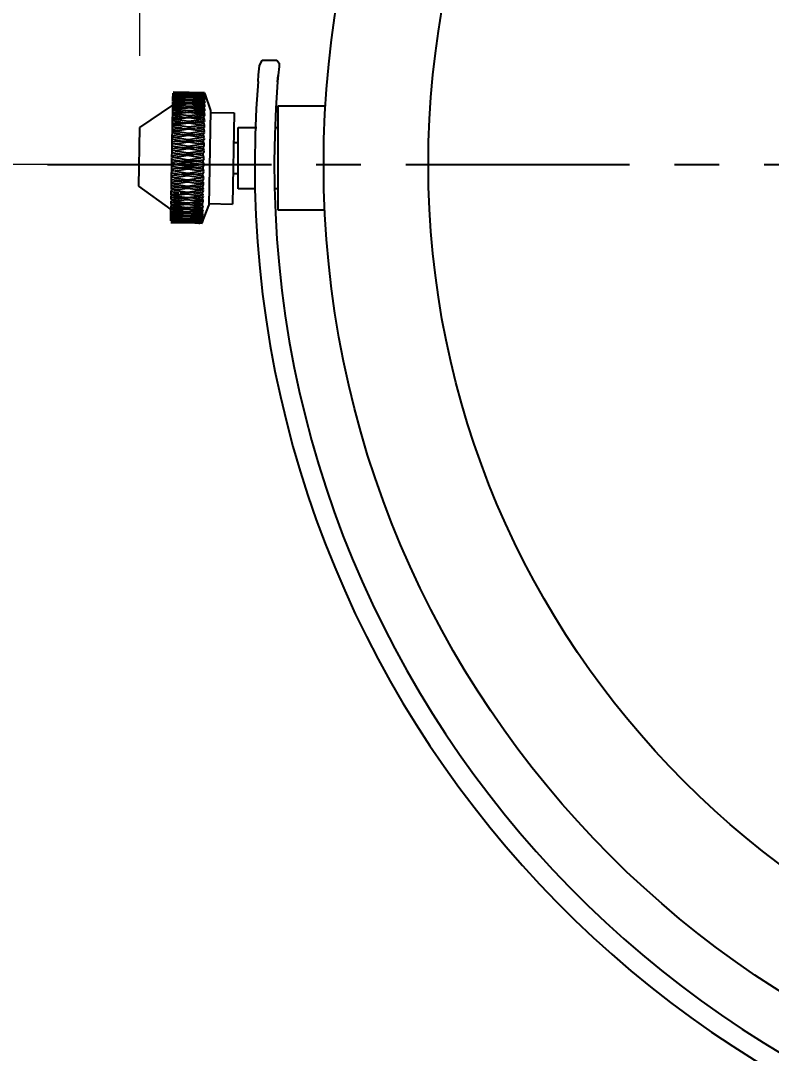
# Model space of a CAD drawing. Extents: x 16296660632 to 16296676936, y -37409619871 to -37409617270.
# Drawn here: x 16296676439.2 to 16296676481.1, y -37409617616.7 to -37409617559 of the extents above; entities that cross this region are included whole.
import ezdxf

# ---------------------------------------------------------------- set-up
doc = ezdxf.new("R2010")
doc.units = 0
doc.header["$LTSCALE"] = 10
doc.header["$MEASUREMENT"] = 0
doc.header["$PDMODE"] = 3
doc.header["$PDSIZE"] = -10
doc.linetypes.add('CENTER', pattern=[2, 1.25, -0.25, 0.25, -0.25])
doc.layers.get('0').update_dxf_attribs({"linetype": 'CONTINUOUS'})
doc.layers.get('DEFPOINTS').update_dxf_attribs({"linetype": 'CONTINUOUS'})
doc.layers.add('MAKE2D_VISIBLE_LINES', color=7, linetype='CONTINUOUS')
doc.styles.add('Daelim Dimension', font='NanumGothic.ttf')
doc.dimstyles.new('DEFAULT', dxfattribs={"dimscale": 2, "dimtxt": 2, "dimasz": 2, "dimexe": 0, "dimexo": 2, "dimgap": 1, "dimtad": 1, "dimdec": 1, "dimzin": 9, "dimdsep": 46, "dimtxsty": 'Daelim Dimension', "dimcen": 0.5, "dimclrd": 252, "dimclre": 252, "dimclrt": 3, "dimadec": 1, "dimazin": 0, "dimtfac": 1, "dimtdec": 1, "dimtix": 1, "dimtmove": 0, "dimatfit": 3, "dimfxl": 1, "dimtolj": 1, "dimtzin": 1, "dimlwd": 9, "dimlwe": 9, "dimarcsym": 0})

# ---------------------------------------------------------------- blocks, each defined once
blk = doc.blocks.new('*D0')
at = {"color": 5, "lineweight": 9, "transparency": 16777216}
for p, q in [((16296676445.83123, -37409617560.988678), (16296676445.83123, -37409617490.430649)), ((16296676449.83123, -37409617490.430649), (16296676572.15143, -37409617490.430649)), ((16296676576.15143, -37409617560.988678), (16296676576.15143, -37409617490.430649))]:
    blk.add_line(p, q, dxfattribs=at)
at = {"color": 5, "transparency": 16777216}
for points in [[(16296676449.83123, -37409617489.763977), (16296676449.83123, -37409617491.097313), (16296676445.83123, -37409617490.430649)], [(16296676572.15143, -37409617489.763977), (16296676572.15143, -37409617491.097313), (16296676576.15143, -37409617490.430649)]]:
    blk.add_solid(points, dxfattribs=at)
at = {"layer": 'DEFPOINTS', "color": 0, "transparency": 16777216}
for p in [(16296676576.15143, -37409617490.430649), (16296676445.83123, -37409617564.988678), (16296676576.15143, -37409617564.988678)]:
    blk.add_point(p, dxfattribs=at)
at = {"color": 7, "transparency": 16777216, "insert": (16296676510.62158, -37409617480.809761), "char_height": 14, "attachment_point": 5, "style": 'Daelim Dimension'}
blk.add_mtext('\\A1;180', dxfattribs=at)
blk = doc.blocks.new('*D2')
at = {"color": 5, "lineweight": 9, "transparency": 16777216}
for p, q in [((16296676441.79442, -37409617567.06135), (16296676371.94197, -37409617567.06135)), ((16296676371.94197, -37409617571.06135), (16296676371.94197, -37409617644.30936)), ((16296676500.98143, -37409617648.30936), (16296676371.94197, -37409617648.30936))]:
    blk.add_line(p, q, dxfattribs=at)
at = {"color": 5, "transparency": 16777216}
for points in [[(16296676371.2753, -37409617571.06135), (16296676372.60863, -37409617571.06135), (16296676371.94197, -37409617567.06135)], [(16296676371.2753, -37409617644.30936), (16296676372.60863, -37409617644.30936), (16296676371.94197, -37409617648.30936)]]:
    blk.add_solid(points, dxfattribs=at)
at = {"layer": 'DEFPOINTS', "color": 0, "transparency": 16777216}
for p in [(16296676445.79442, -37409617567.06135), (16296676371.94197, -37409617648.30936), (16296676504.98143, -37409617648.30936)]:
    blk.add_point(p, dxfattribs=at)
at = {"color": 7, "transparency": 16777216, "insert": (16296676362.32109, -37409617607.68535), "char_height": 14, "attachment_point": 5, "rotation": 90, "style": 'Daelim Dimension'}
blk.add_mtext('\\A1;81', dxfattribs=at)

msp = doc.modelspace()

# ---------------------------------------------------------------- linework, layer by layer
for p, q in [((16296676452.50598, -37409617561.539459), (16296676452.66745, -37409617561.237503)), ((16296676452.667561, -37409617561.2379), (16296676453.472031, -37409617561.2379)), ((16296676453.472031, -37409617561.237503), (16296676453.616911, -37409617561.397537)), ((16296676453.616911, -37409617561.397537), (16296676453.59856, -37409617561.584427)), ((16296676452.43025, -37409617562.412216), (16296676452.460091, -37409617562.051071)), ((16296676452.460091, -37409617562.051071), (16296676452.504601, -37409617561.554268)), ((16296676453.55463, -37409617562.067734), (16296676453.523861, -37409617562.435364)), ((16296676453.52387, -37409617562.435364), (16296676453.552759, -37409617562.089569)), ((16296676453.59856, -37409617561.584427), (16296676453.55463, -37409617562.067734)), ((16296676447.68153, -37409617563.291229), (16296676447.682449, -37409617563.239441)), ((16296676447.68153, -37409617563.291229), (16296676448.12278, -37409617563.270607)), ((16296676447.682449, -37409617563.239441), (16296676447.68376, -37409617563.165443)), ((16296676448.12278, -37409617563.270607), (16296676447.682449, -37409617563.239441)), ((16296676447.68376, -37409617563.165443), (16296676447.684429, -37409617563.127922)), ((16296676447.68376, -37409617563.165443), (16296676448.12487, -37409617563.152451)), ((16296676447.684059, -37409617563.148613), (16296676447.68531, -37409617563.077911)), ((16296676448.12487, -37409617563.152451), (16296676447.684429, -37409617563.127922)), ((16296676447.68531, -37409617563.077911), (16296676448.126289, -37409617563.072792)), ((16296676448.126289, -37409617563.072792), (16296676447.68572, -37409617563.055077)), ((16296676447.686171, -37409617563.029617), (16296676448.12701, -37409617563.032509)), ((16296676448.12701, -37409617563.032509), (16296676447.68631, -37409617563.021721)), ((16296676447.85285, -37409617563.103363), (16296676447.780359, -37409617563.133163)), ((16296676448.579809, -37409617563.178963), (16296676447.851089, -37409617563.202621)), ((16296676447.851089, -37409617563.202621), (16296676448.576941, -37409617563.251167)), ((16296676448.581341, -37409617563.0923), (16296676447.85285, -37409617563.103363)), ((16296676447.85285, -37409617563.103363), (16296676448.578899, -37409617563.140877)), ((16296676447.85392, -37409617563.043083), (16296676448.58017, -37409617563.06929)), ((16296676448.58219, -37409617563.044899), (16296676447.85392, -37409617563.043083)), ((16296676447.85429, -37409617563.022438), (16296676447.893841, -37409617563.02314)), ((16296676448.126289, -37409617563.072792), (16296676448.16065, -37409617563.098244)), ((16296676448.12711, -37409617563.027603), (16296676448.58074, -37409617563.037201)), ((16296676448.576941, -37409617563.251167), (16296676449.30455, -37409617563.223442)), ((16296676448.578329, -37409617563.17894), (16296676448.578899, -37409617563.140877)), ((16296676448.578899, -37409617563.140877), (16296676449.30629, -37409617563.125809)), ((16296676449.30455, -37409617563.223442), (16296676448.579809, -37409617563.178963)), ((16296676448.58017, -37409617563.06929), (16296676449.307329, -37409617563.0672)), ((16296676448.58074, -37409617563.037201), (16296676449.03615, -37409617563.043617)), ((16296676449.30629, -37409617563.125809), (16296676448.581341, -37409617563.0923)), ((16296676449.307329, -37409617563.0672), (16296676448.58219, -37409617563.044899)), ((16296676449.035379, -37409617563.08741), (16296676449.002319, -37409617563.11142)), ((16296676449.429319, -37409617563.266373), (16296676449.0319, -37409617563.283257)), ((16296676449.43128, -37409617563.156036), (16296676449.033991, -37409617563.166069)), ((16296676449.033991, -37409617563.166069), (16296676449.430691, -37409617563.189133)), ((16296676449.43255, -37409617563.084442), (16296676449.035379, -37409617563.08741)), ((16296676449.035379, -37409617563.08741), (16296676449.432199, -37409617563.104301)), ((16296676449.036079, -37409617563.048126), (16296676449.433001, -37409617563.058762)), ((16296676449.433121, -37409617563.052338), (16296676449.036079, -37409617563.048126)), ((16296676449.44627, -37409617563.26725), (16296676449.30455, -37409617563.223442)), ((16296676449.371059, -37409617563.157494), (16296676449.30629, -37409617563.125809)), ((16296676449.428499, -37409617563.312309), (16296676449.429319, -37409617563.266373)), ((16296676449.455111, -37409617563.323753), (16296676449.429319, -37409617563.266373)), ((16296676449.430691, -37409617563.189133), (16296676449.450979, -37409617563.269257)), ((16296676449.45697, -37409617563.219063), (16296676449.43128, -37409617563.156036)), ((16296676449.432199, -37409617563.104301), (16296676449.45261, -37409617563.177589)), ((16296676449.458401, -37409617563.148003), (16296676449.43255, -37409617563.084442)), ((16296676449.433001, -37409617563.058762), (16296676449.45355, -37409617563.124397)), ((16296676449.458811, -37409617563.124496), (16296676449.433121, -37409617563.052338)), ((16296676449.44627, -37409617563.26725), (16296676449.4555, -37409617563.310753)), ((16296676449.447969, -37409617563.17173), (16296676449.457291, -37409617563.21032)), ((16296676449.44898, -37409617563.114761), (16296676449.458401, -37409617563.148003)), ((16296676449.45512, -37409617563.11367), (16296676449.77949, -37409617564.046753)), ((16296676445.83123, -37409617564.988678), (16296676447.673429, -37409617563.747276)), ((16296676447.67103, -37409617563.882462), (16296676447.67264, -37409617563.791847)), ((16296676447.67103, -37409617563.882462), (16296676448.11265, -37409617563.84111)), ((16296676447.67238, -37409617563.806267), (16296676447.67333, -37409617563.752708)), ((16296676447.67264, -37409617563.791847), (16296676447.673429, -37409617563.747276)), ((16296676448.11265, -37409617563.84111), (16296676447.67264, -37409617563.791847)), ((16296676447.70739, -37409617563.750923), (16296676447.67333, -37409617563.752708)), ((16296676447.6735, -37409617563.743233), (16296676447.675131, -37409617563.651718)), ((16296676447.675131, -37409617563.651718), (16296676447.676519, -37409617563.573242)), ((16296676447.675131, -37409617563.651718), (16296676448.116631, -37409617563.616829)), ((16296676448.116631, -37409617563.616829), (16296676447.676519, -37409617563.573242)), ((16296676447.67708, -37409617563.541611), (16296676447.67864, -37409617563.453918)), ((16296676447.67864, -37409617563.453918), (16296676447.6798, -37409617563.388428)), ((16296676447.67864, -37409617563.453918), (16296676448.12002, -37409617563.425957)), ((16296676448.12002, -37409617563.425957), (16296676447.6798, -37409617563.388428)), ((16296676447.68005, -37409617563.374153), (16296676447.68153, -37409617563.291229)), ((16296676447.77582, -37409617563.746223), (16296676447.70739, -37409617563.750923)), ((16296676447.84557, -37409617563.513344), (16296676447.70896, -37409617563.546051)), ((16296676447.841881, -37409617563.72139), (16296676447.77562, -37409617563.743301)), ((16296676448.571211, -37409617563.662811), (16296676447.841881, -37409617563.72139)), ((16296676447.841881, -37409617563.72139), (16296676448.56719, -37409617563.800247)), ((16296676448.574711, -37409617563.465782), (16296676447.84557, -37409617563.513344)), ((16296676447.84557, -37409617563.513344), (16296676448.571051, -37409617563.582687)), ((16296676448.577591, -37409617563.303902), (16296676447.84865, -37409617563.339783)), ((16296676447.84865, -37409617563.339783), (16296676448.57431, -37409617563.398987)), ((16296676448.34127, -37409617563.67025), (16296676448.24893, -37409617563.661629)), ((16296676448.34127, -37409617563.670273), (16296676448.40955, -37409617563.675598)), ((16296676448.566179, -37409617563.901604), (16296676448.56719, -37409617563.800247)), ((16296676448.56719, -37409617563.800247), (16296676449.29542, -37409617563.737701)), ((16296676448.570089, -37409617563.681641), (16296676448.571051, -37409617563.582687)), ((16296676448.571051, -37409617563.582687), (16296676449.299089, -37409617563.531067)), ((16296676449.29542, -37409617563.737701), (16296676448.571211, -37409617563.662811)), ((16296676448.573469, -37409617563.465858), (16296676448.57431, -37409617563.398987)), ((16296676448.57431, -37409617563.398987), (16296676449.302139, -37409617563.359016)), ((16296676449.299089, -37409617563.531067), (16296676448.574711, -37409617563.465782)), ((16296676449.302139, -37409617563.359016), (16296676448.577591, -37409617563.303902)), ((16296676448.799801, -37409617563.675888), (16296676448.73365, -37409617563.679451)), ((16296676448.89292, -37409617563.669472), (16296676448.799801, -37409617563.675873)), ((16296676449.419571, -37409617563.815483), (16296676449.02182, -37409617563.85112)), ((16296676449.02182, -37409617563.85112), (16296676449.418131, -37409617563.896446)), ((16296676449.423429, -37409617563.5979), (16296676449.025789, -37409617563.62767)), ((16296676449.025789, -37409617563.62767), (16296676449.42219, -37409617563.667923)), ((16296676449.426689, -37409617563.414192), (16296676449.02916, -37409617563.437683)), ((16296676449.02916, -37409617563.437683), (16296676449.425659, -37409617563.472488)), ((16296676449.0319, -37409617563.283257), (16296676449.428499, -37409617563.312309)), ((16296676449.43445, -37409617563.772308), (16296676449.29542, -37409617563.737701)), ((16296676449.44091, -37409617563.569328), (16296676449.299089, -37409617563.531067)), ((16296676449.443911, -37409617563.400269), (16296676449.302139, -37409617563.359016)), ((16296676449.43445, -37409617563.772324), (16296676449.362471, -37409617563.765587)), ((16296676449.418131, -37409617563.896446), (16296676449.419571, -37409617563.815483)), ((16296676449.445721, -37409617563.852531), (16296676449.419571, -37409617563.815483)), ((16296676449.42219, -37409617563.667923), (16296676449.423429, -37409617563.5979)), ((16296676449.42219, -37409617563.667923), (16296676449.442209, -37409617563.763069)), ((16296676449.44945, -37409617563.642227), (16296676449.423429, -37409617563.5979)), ((16296676449.425659, -37409617563.472488), (16296676449.426689, -37409617563.414192)), ((16296676449.425659, -37409617563.472488), (16296676449.445761, -37409617563.563606)), ((16296676449.452591, -37409617563.465317), (16296676449.426689, -37409617563.414192)), ((16296676449.428499, -37409617563.312309), (16296676449.44869, -37409617563.398399)), ((16296676449.4373, -37409617563.772583), (16296676449.44632, -37409617563.827797)), ((16296676449.44091, -37409617563.569328), (16296676449.449989, -37409617563.621193)), ((16296676449.443911, -37409617563.400269), (16296676449.45306, -37409617563.448212)), ((16296676453.55628, -37409617569.609299), (16296676453.55628, -37409617563.785721)), ((16296676453.55628, -37409617563.785721), (16296676456.18924, -37409617563.785721)), ((16296676447.661261, -37409617564.432327), (16296676447.66325, -37409617564.32058)), ((16296676447.661261, -37409617564.432327), (16296676448.103081, -37409617564.379738)), ((16296676447.66325, -37409617564.32058), (16296676447.66468, -37409617564.239738)), ((16296676448.103081, -37409617564.379738), (16296676447.66325, -37409617564.32058)), ((16296676447.66337, -37409617564.313583), (16296676447.66441, -37409617564.254898)), ((16296676447.752451, -37409617564.250061), (16296676447.66441, -37409617564.254898)), ((16296676447.66468, -37409617564.239738), (16296676447.666389, -37409617564.143623)), ((16296676447.666389, -37409617564.143623), (16296676447.6682, -37409617564.041893)), ((16296676447.666389, -37409617564.143623), (16296676448.10811, -37409617564.096336)), ((16296676447.668131, -37409617564.045609), (16296676447.66913, -37409617563.989182)), ((16296676447.6682, -37409617564.041893), (16296676447.66935, -37409617563.976791)), ((16296676448.10811, -37409617564.096336), (16296676447.6682, -37409617564.041893)), ((16296676447.731701, -37409617563.985687), (16296676447.66913, -37409617563.989182)), ((16296676447.66935, -37409617563.976791), (16296676447.67103, -37409617563.882462)), ((16296676447.7715, -37409617563.982483), (16296676447.73171, -37409617563.985817)), ((16296676447.78834, -37409617564.24678), (16296676447.75248, -37409617564.25029)), ((16296676447.83761, -37409617563.961647), (16296676447.771391, -37409617563.981216)), ((16296676447.832821, -37409617564.231499), (16296676447.78821, -37409617564.245499)), ((16296676448.5625, -37409617564.153351), (16296676447.832821, -37409617564.231499)), ((16296676447.832821, -37409617564.231499), (16296676448.557831, -37409617564.327141)), ((16296676448.567129, -37409617563.892853), (16296676447.83761, -37409617563.961647)), ((16296676447.83761, -37409617563.961647), (16296676448.562759, -37409617564.049316)), ((16296676448.240351, -37409617564.124969), (16296676448.170679, -37409617564.114754)), ((16296676448.2411, -37409617564.13282), (16296676448.561741, -37409617564.151932)), ((16296676448.29734, -37409617563.887154), (16296676448.491131, -37409617563.899933)), ((16296676448.556801, -37409617564.429909), (16296676448.557831, -37409617564.327141)), ((16296676448.557831, -37409617564.327141), (16296676449.286409, -37409617564.245293)), ((16296676448.561741, -37409617564.151932), (16296676448.562759, -37409617564.049316)), ((16296676449.286409, -37409617564.245293), (16296676448.5625, -37409617564.153351)), ((16296676448.562759, -37409617564.049316), (16296676449.29118, -37409617563.976646)), ((16296676449.29118, -37409617563.976646), (16296676448.567129, -37409617563.892853)), ((16296676448.83605, -37409617563.893227), (16296676448.643499, -37409617563.901611)), ((16296676449.41021, -37409617564.342392), (16296676449.01228, -37409617564.388313)), ((16296676449.01228, -37409617564.388313), (16296676449.40843, -37409617564.44249)), ((16296676449.41514, -37409617564.06456), (16296676449.0173, -37409617564.105591)), ((16296676449.0173, -37409617564.105591), (16296676449.41353, -37409617564.155586)), ((16296676449.33135, -37409617564.261307), (16296676449.286409, -37409617564.245293)), ((16296676449.35854, -37409617563.999077), (16296676449.29118, -37409617563.976646)), ((16296676449.36977, -37409617564.267181), (16296676449.3312, -37409617564.262604)), ((16296676449.400801, -37409617564.004829), (16296676449.35841, -37409617564.000313)), ((16296676449.428419, -37409617564.272392), (16296676449.369789, -37409617564.267036)), ((16296676449.40843, -37409617564.44249), (16296676449.41021, -37409617564.342392)), ((16296676449.41353, -37409617564.155586), (16296676449.41514, -37409617564.06456)), ((16296676449.41353, -37409617564.155586), (16296676449.43347, -37409617564.255653)), ((16296676449.441429, -37409617564.093918), (16296676449.41514, -37409617564.06456)), ((16296676449.418131, -37409617563.896446), (16296676449.438101, -37409617563.994598)), ((16296676449.437361, -37409617564.332481), (16296676449.42384, -37409617564.365913)), ((16296676449.428419, -37409617564.272392), (16296676449.437361, -37409617564.332481)), ((16296676449.433121, -37409617564.00779), (16296676449.442101, -37409617564.065773)), ((16296676449.77949, -37409617564.046753), (16296676449.68539, -37409617569.345451)), ((16296676449.777679, -37409617564.148689), (16296676451.08778, -37409617564.171951)), ((16296676451.08778, -37409617564.171951), (16296676450.997299, -37409617569.266777)), ((16296676445.773069, -37409617568.263931), (16296676445.83123, -37409617564.988678)), ((16296676447.649771, -37409617565.079514), (16296676447.65204, -37409617564.951477)), ((16296676447.65189, -37409617564.960403), (16296676447.65254, -37409617564.923393)), ((16296676448.09174, -37409617565.018303), (16296676447.65204, -37409617564.951477)), ((16296676447.65254, -37409617564.923393), (16296676447.653629, -37409617564.862137)), ((16296676447.783461, -37409617564.856552), (16296676447.653629, -37409617564.862137)), ((16296676447.65399, -37409617564.841957), (16296676447.655701, -37409617564.745453)), ((16296676447.655701, -37409617564.745453), (16296676447.657841, -37409617564.624893)), ((16296676447.655701, -37409617564.745453), (16296676448.097601, -37409617564.688179)), ((16296676447.657841, -37409617564.624893), (16296676447.659229, -37409617564.546951)), ((16296676448.097601, -37409617564.688179), (16296676447.657841, -37409617564.624893)), ((16296676447.658159, -37409617564.607246), (16296676447.659229, -37409617564.546951)), ((16296676447.76972, -37409617564.541351), (16296676447.659229, -37409617564.546951)), ((16296676447.65954, -37409617564.529182), (16296676447.661261, -37409617564.432327)), ((16296676447.827551, -37409617564.527962), (16296676447.770651, -37409617564.541252)), ((16296676447.821871, -37409617564.847809), (16296676447.784571, -37409617564.856422)), ((16296676448.55184, -37409617564.754066), (16296676447.821871, -37409617564.847809)), ((16296676447.821871, -37409617564.847809), (16296676448.54665, -37409617564.956619)), ((16296676448.55739, -37409617564.441483), (16296676447.827551, -37409617564.527962)), ((16296676447.827551, -37409617564.527962), (16296676448.552441, -37409617564.630676)), ((16296676448.097601, -37409617564.688179), (16296676448.15933, -37409617564.707817)), ((16296676448.545679, -37409617565.05632), (16296676448.54665, -37409617564.956619)), ((16296676448.54665, -37409617564.956619), (16296676449.275499, -37409617564.859619)), ((16296676448.55143, -37409617564.732483), (16296676448.552441, -37409617564.630676)), ((16296676449.275499, -37409617564.859619), (16296676448.55184, -37409617564.754066)), ((16296676448.552441, -37409617564.630676), (16296676449.28116, -37409617564.540703)), ((16296676449.28116, -37409617564.540703), (16296676448.55739, -37409617564.441483)), ((16296676449.399031, -37409617564.971893), (16296676449.000959, -37409617565.025757)), ((16296676449.404819, -37409617564.64595), (16296676449.006809, -37409617564.696152)), ((16296676449.006809, -37409617564.696152), (16296676449.402901, -37409617564.754013)), ((16296676449.417669, -37409617564.877861), (16296676449.275499, -37409617564.859619)), ((16296676449.34157, -37409617564.556686), (16296676449.305901, -37409617564.55204)), ((16296676449.42325, -37409617564.563477), (16296676449.348631, -37409617564.557388)), ((16296676449.39699, -37409617565.086739), (16296676449.399031, -37409617564.971893)), ((16296676449.402901, -37409617564.754013), (16296676449.404819, -37409617564.64595)), ((16296676449.402901, -37409617564.754013), (16296676449.422831, -37409617564.854637)), ((16296676449.40843, -37409617564.44249), (16296676449.42836, -37409617564.543388)), ((16296676449.426571, -37409617564.940208), (16296676449.412781, -37409617564.988586)), ((16296676449.417669, -37409617564.877861), (16296676449.426571, -37409617564.940208)), ((16296676449.432171, -37409617564.625031), (16296676449.419979, -37409617564.657143)), ((16296676449.42325, -37409617564.563477), (16296676449.432171, -37409617564.625031)), ((16296676451.319401, -37409617568.40818), (16296676451.319401, -37409617564.986832)), ((16296676451.319401, -37409617564.986832), (16296676452.359209, -37409617564.988312)), ((16296676453.465731, -37409617564.986832), (16296676453.55628, -37409617564.986832)), ((16296676447.640369, -37409617565.609032), (16296676447.641451, -37409617565.547897)), ((16296676447.79952, -37409617565.545372), (16296676447.641451, -37409617565.547897)), ((16296676447.64188, -37409617565.523567), (16296676447.64353, -37409617565.430893)), ((16296676447.64353, -37409617565.430893), (16296676447.64591, -37409617565.296783)), ((16296676447.64353, -37409617565.430893), (16296676448.08556, -37409617565.366478)), ((16296676447.645809, -37409617565.302406), (16296676447.646589, -37409617565.258537)), ((16296676448.08556, -37409617565.366478), (16296676447.64591, -37409617565.296783)), ((16296676447.646589, -37409617565.258537), (16296676447.64768, -37409617565.197006)), ((16296676447.793579, -37409617565.192383), (16296676447.64768, -37409617565.197006)), ((16296676447.648081, -37409617565.174637), (16296676447.649771, -37409617565.079514)), ((16296676447.649771, -37409617565.079514), (16296676448.09174, -37409617565.018303)), ((16296676448.53968, -37409617565.438744), (16296676447.809521, -37409617565.543404)), ((16296676447.809521, -37409617565.543404), (16296676448.53414, -37409617565.661179)), ((16296676448.54591, -37409617565.087723), (16296676447.81584, -37409617565.187531)), ((16296676447.81584, -37409617565.187531), (16296676448.540529, -37409617565.301376)), ((16296676448.15064, -37409617565.03463), (16296676448.101351, -37409617565.027298)), ((16296676448.53414, -37409617565.661179), (16296676449.26317, -37409617565.553833)), ((16296676448.53961, -37409617565.397903), (16296676448.540529, -37409617565.301376)), ((16296676449.26317, -37409617565.553833), (16296676448.53968, -37409617565.438744)), ((16296676448.540529, -37409617565.301376), (16296676449.26948, -37409617565.19857)), ((16296676449.26948, -37409617565.19857), (16296676448.54591, -37409617565.087723)), ((16296676449.39291, -37409617565.31665), (16296676448.99478, -37409617565.37352)), ((16296676448.99478, -37409617565.37352), (16296676449.39077, -37409617565.437027)), ((16296676449.000959, -37409617565.025757), (16296676449.39699, -37409617565.086739)), ((16296676449.40551, -37409617565.562531), (16296676449.27479, -37409617565.556519)), ((16296676449.41173, -37409617565.212097), (16296676449.29385, -37409617565.204659)), ((16296676449.39077, -37409617565.437027), (16296676449.39291, -37409617565.31665)), ((16296676449.39077, -37409617565.437027), (16296676449.41077, -37409617565.533836)), ((16296676449.39699, -37409617565.086739), (16296676449.416941, -37409617565.185997)), ((16296676449.40551, -37409617565.562531), (16296676449.414419, -37409617565.624397)), ((16296676449.42063, -37409617565.274551), (16296676449.406719, -37409617565.329651)), ((16296676449.41173, -37409617565.212097), (16296676449.42063, -37409617565.274551)), ((16296676447.630409, -37409617566.169983), (16296676447.632919, -37409617566.028183)), ((16296676447.630409, -37409617566.169983), (16296676448.07251, -37409617566.101593)), ((16296676447.6329, -37409617566.029457), (16296676447.63394, -37409617565.971024)), ((16296676448.079729, -37409617566.103569), (16296676447.6329, -37409617566.029457)), ((16296676448.07251, -37409617566.101593), (16296676447.632919, -37409617566.028183)), ((16296676447.63394, -37409617565.971024), (16296676447.63501, -37409617565.910957)), ((16296676447.801319, -37409617565.911774), (16296676447.63501, -37409617565.910957)), ((16296676447.635469, -37409617565.884949), (16296676447.637051, -37409617565.7957)), ((16296676447.637051, -37409617565.7957), (16296676447.639509, -37409617565.656998)), ((16296676447.637051, -37409617565.7957), (16296676448.079121, -37409617565.728897)), ((16296676447.63946, -37409617565.660057), (16296676447.640369, -37409617565.609032)), ((16296676448.079121, -37409617565.728897), (16296676447.639509, -37409617565.656998)), ((16296676448.53315, -37409617565.804619), (16296676447.801319, -37409617565.911797)), ((16296676447.80298, -37409617565.911507), (16296676448.52755, -37409617566.032082)), ((16296676448.5268, -37409617566.11911), (16296676448.52755, -37409617566.032082)), ((16296676448.52755, -37409617566.032082), (16296676449.256639, -37409617565.921509)), ((16296676449.259529, -37409617565.922096), (16296676448.53315, -37409617565.804619)), ((16296676449.256639, -37409617565.921509), (16296676448.533199, -37409617565.803299)), ((16296676448.5333, -37409617565.753464), (16296676448.53414, -37409617565.661179)), ((16296676449.38504, -37409617566.047943), (16296676448.97435, -37409617566.110001)), ((16296676449.37993, -37409617566.047363), (16296676448.981741, -37409617566.108101)), ((16296676448.981741, -37409617566.108101), (16296676449.37767, -37409617566.174797)), ((16296676449.38652, -37409617565.67646), (16296676448.988359, -37409617565.735626)), ((16296676448.988359, -37409617565.735626), (16296676449.38431, -37409617565.801041)), ((16296676449.399071, -37409617565.925308), (16296676449.265989, -37409617565.922783)), ((16296676449.37767, -37409617566.174797), (16296676449.37993, -37409617566.047363)), ((16296676449.38431, -37409617565.801041), (16296676449.38652, -37409617565.67646)), ((16296676449.38431, -37409617565.801041), (16296676449.404369, -37409617565.894341)), ((16296676449.408001, -37409617565.985939), (16296676449.393881, -37409617566.052589)), ((16296676449.399071, -37409617565.925308), (16296676449.408001, -37409617565.985939)), ((16296676449.414419, -37409617565.624397), (16296676449.4004, -37409617565.685623)), ((16296676451.140249, -37409617565.823967), (16296676451.05987, -37409617565.825531)), ((16296676451.140249, -37409617565.823967), (16296676451.319401, -37409617565.823967)), ((16296676447.61945, -37409617566.787148), (16296676447.62075, -37409617566.713547)), ((16296676447.62075, -37409617566.713547), (16296676447.62175, -37409617566.65757)), ((16296676447.62075, -37409617566.713547), (16296676447.62175, -37409617566.65757)), ((16296676447.78907, -37409617566.668213), (16296676447.62175, -37409617566.65757)), ((16296676447.62225, -37409617566.629066), (16296676447.623659, -37409617566.549606)), ((16296676447.623659, -37409617566.549606), (16296676447.626209, -37409617566.406281)), ((16296676447.623659, -37409617566.549606), (16296676448.065781, -37409617566.480469)), ((16296676447.6262, -37409617566.406563), (16296676447.62738, -37409617566.340553)), ((16296676448.065781, -37409617566.480469), (16296676447.626209, -37409617566.406281)), ((16296676448.06702, -37409617566.480743), (16296676447.626261, -37409617566.406548)), ((16296676447.62738, -37409617566.340553), (16296676447.62841, -37409617566.282204)), ((16296676447.796301, -37409617566.287849), (16296676447.62841, -37409617566.282204)), ((16296676447.628901, -37409617566.254799), (16296676447.630409, -37409617566.169983)), ((16296676448.519819, -37409617566.556961), (16296676447.78956, -37409617566.668282)), ((16296676447.78956, -37409617566.668282), (16296676448.51408, -37409617566.790863)), ((16296676447.796301, -37409617566.287849), (16296676448.52084, -37409617566.410019)), ((16296676448.52655, -37409617566.177673), (16296676447.796499, -37409617566.288002)), ((16296676448.51408, -37409617566.790863), (16296676449.243191, -37409617566.677933)), ((16296676448.520201, -37409617566.490837), (16296676448.519819, -37409617566.556961)), ((16296676449.243191, -37409617566.677933), (16296676448.519819, -37409617566.556961)), ((16296676448.520201, -37409617566.490837), (16296676448.52084, -37409617566.410019)), ((16296676448.52084, -37409617566.410019), (16296676449.19515, -37409617566.306023)), ((16296676449.249849, -37409617566.297638), (16296676448.526711, -37409617566.177696)), ((16296676449.373211, -37409617566.425598), (16296676448.975071, -37409617566.486893)), ((16296676448.975071, -37409617566.486893), (16296676449.37093, -37409617566.554176)), ((16296676449.195101, -37409617566.30571), (16296676449.250031, -37409617566.297256)), ((16296676449.385811, -37409617566.671944), (16296676449.24321, -37409617566.677933)), ((16296676449.392481, -37409617566.296471), (16296676449.24996, -37409617566.297577)), ((16296676449.394819, -37409617566.728104), (16296676449.366461, -37409617566.806152)), ((16296676449.37093, -37409617566.554176), (16296676449.37322, -37409617566.425308)), ((16296676449.37093, -37409617566.554176), (16296676449.391171, -37409617566.637466)), ((16296676449.37767, -37409617566.174797), (16296676449.39781, -37409617566.263573)), ((16296676449.40144, -37409617566.355186), (16296676449.380951, -37409617566.422882)), ((16296676449.391171, -37409617566.637466), (16296676449.385811, -37409617566.671944)), ((16296676449.392481, -37409617566.296471), (16296676449.40144, -37409617566.355186)), ((16296676447.607611, -37409617567.45369), (16296676447.610189, -37409617567.308273)), ((16296676447.609011, -37409617567.374496), (16296676447.610189, -37409617567.308273)), ((16296676447.610189, -37409617567.30825), (16296676447.612711, -37409617567.166603)), ((16296676447.610189, -37409617567.30825), (16296676448.05353, -37409617567.239998)), ((16296676447.612711, -37409617567.166603), (16296676447.61508, -37409617567.032951)), ((16296676447.612711, -37409617567.166603), (16296676447.61414, -37409617567.08596)), ((16296676448.05228, -37409617567.240173), (16296676447.612711, -37409617567.166603)), ((16296676447.61414, -37409617567.08596), (16296676447.61508, -37409617567.032951)), ((16296676447.77487, -37409617567.046829), (16296676447.61508, -37409617567.032951)), ((16296676447.615601, -37409617567.003677), (16296676447.616899, -37409617566.930428)), ((16296676447.616899, -37409617566.930428), (16296676447.61945, -37409617566.787148)), ((16296676447.616899, -37409617566.930428), (16296676448.05901, -37409617566.861389)), ((16296676448.05901, -37409617566.861389), (16296676447.61945, -37409617566.787148)), ((16296676447.77487, -37409617567.046829), (16296676448.507351, -37409617567.170143)), ((16296676448.51306, -37409617566.937798), (16296676447.782789, -37409617567.048653)), ((16296676448.05901, -37409617566.861389), (16296676448.513571, -37409617566.864594)), ((16296676448.506969, -37409617567.236259), (16296676448.50634, -37409617567.315758)), ((16296676448.507351, -37409617567.170143), (16296676449.243561, -37409617567.056801)), ((16296676448.513571, -37409617566.864594), (16296676448.51306, -37409617566.937798)), ((16296676449.23645, -37409617567.058372), (16296676448.51306, -37409617566.937798)), ((16296676448.513571, -37409617566.864594), (16296676448.51408, -37409617566.790863)), ((16296676448.96825, -37409617566.86779), (16296676448.513571, -37409617566.864594)), ((16296676448.96015, -37409617567.246361), (16296676449.35745, -37409617567.313248)), ((16296676449.35972, -37409617567.185707), (16296676448.961519, -37409617567.246681)), ((16296676449.366461, -37409617566.806152), (16296676448.96825, -37409617566.86779)), ((16296676448.96825, -37409617566.86779), (16296676449.36417, -37409617566.935059)), ((16296676449.379141, -37409617567.047607), (16296676449.245859, -37409617567.056442)), ((16296676449.35745, -37409617567.313248), (16296676449.35972, -37409617567.185707)), ((16296676449.388201, -37409617567.100601), (16296676449.35972, -37409617567.185707)), ((16296676449.36417, -37409617566.935059), (16296676449.366461, -37409617566.806152)), ((16296676449.36417, -37409617566.935059), (16296676449.38452, -37409617567.011932)), ((16296676449.38452, -37409617567.011932), (16296676449.379141, -37409617567.047607)), ((16296676449.379141, -37409617567.047607), (16296676449.388201, -37409617567.100601)), ((16296676447.5996, -37409617567.904716), (16296676447.601231, -37409617567.812698)), ((16296676447.601231, -37409617567.812698), (16296676447.602039, -37409617567.767349)), ((16296676447.769581, -37409617567.792519), (16296676447.602039, -37409617567.767349)), ((16296676447.60257, -37409617567.737457), (16296676447.603609, -37409617567.67881)), ((16296676447.603609, -37409617567.679001), (16296676447.60607, -37409617567.540489)), ((16296676447.603609, -37409617567.67878), (16296676448.052891, -37409617567.610893)), ((16296676447.60364, -37409617567.678993), (16296676448.04567, -37409617567.612663)), ((16296676447.60607, -37409617567.540489), (16296676447.607611, -37409617567.45369)), ((16296676448.04567, -37409617567.612663), (16296676447.60607, -37409617567.540489)), ((16296676447.607611, -37409617567.45369), (16296676447.60849, -37409617567.404243)), ((16296676447.75576, -37409617567.41954), (16296676447.60849, -37409617567.404243)), ((16296676448.49976, -37409617567.686691), (16296676447.769581, -37409617567.792519)), ((16296676447.769581, -37409617567.792519), (16296676448.494221, -37409617567.909157)), ((16296676448.50634, -37409617567.315758), (16296676447.77611, -37409617567.424759)), ((16296676447.77611, -37409617567.424759), (16296676448.50069, -37409617567.544563)), ((16296676448.494221, -37409617567.909157), (16296676449.22323, -37409617567.802948)), ((16296676448.500469, -37409617567.601784), (16296676448.49976, -37409617567.686691)), ((16296676449.22323, -37409617567.802948), (16296676448.49976, -37409617567.686691)), ((16296676448.50069, -37409617567.544563), (16296676449.229771, -37409617567.434753)), ((16296676449.229771, -37409617567.434753), (16296676448.50634, -37409617567.315758)), ((16296676448.94754, -37409617567.61731), (16296676449.353519, -37409617567.684639)), ((16296676449.353069, -37409617567.559837), (16296676448.954901, -37409617567.619392)), ((16296676448.954901, -37409617567.619392), (16296676449.350861, -37409617567.684601)), ((16296676449.222691, -37409617567.799294), (16296676449.25841, -37409617567.79406)), ((16296676449.366079, -37409617567.783112), (16296676449.22323, -37409617567.802948)), ((16296676449.37254, -37409617567.41935), (16296676449.229771, -37409617567.434753)), ((16296676449.37528, -37409617567.828079), (16296676449.3466, -37409617567.924431)), ((16296676449.350861, -37409617567.684601), (16296676449.353069, -37409617567.559837)), ((16296676449.38167, -37409617567.468613), (16296676449.353069, -37409617567.559837)), ((16296676449.35516, -37409617567.685066), (16296676449.371481, -37409617567.746231)), ((16296676449.35745, -37409617567.313248), (16296676449.37793, -37409617567.382881)), ((16296676449.371481, -37409617567.746231), (16296676449.366079, -37409617567.783112)), ((16296676449.366079, -37409617567.783112), (16296676449.37528, -37409617567.828079)), ((16296676449.37793, -37409617567.382881), (16296676449.37254, -37409617567.41935)), ((16296676449.37254, -37409617567.41935), (16296676449.38167, -37409617567.468613)), ((16296676451.319401, -37409617567.571037), (16296676451.02742, -37409617567.571037)), ((16296676447.57003, -37409617569.569946), (16296676445.773069, -37409617568.263931)), ((16296676447.58922, -37409617568.488998), (16296676447.589861, -37409617568.453293)), ((16296676447.66618, -37409617568.463089), (16296676447.589861, -37409617568.453293)), ((16296676447.59038, -37409617568.42411), (16296676447.59116, -37409617568.380028)), ((16296676447.59111, -37409617568.382973), (16296676447.59337, -37409617568.255287)), ((16296676447.59111, -37409617568.382973), (16296676448.03307, -37409617568.322594)), ((16296676447.59337, -37409617568.255287), (16296676447.595079, -37409617568.159073)), ((16296676448.03307, -37409617568.322594), (16296676447.59337, -37409617568.255287)), ((16296676447.595079, -37409617568.159073), (16296676447.597219, -37409617568.038544)), ((16296676447.595079, -37409617568.159073), (16296676447.59581, -37409617568.118309)), ((16296676447.763269, -37409617568.147888), (16296676447.59581, -37409617568.118309)), ((16296676447.596331, -37409617568.088623), (16296676447.59738, -37409617568.029694)), ((16296676447.597219, -37409617568.038544), (16296676447.5996, -37409617567.904716)), ((16296676447.597219, -37409617568.038544), (16296676448.03924, -37409617567.974792)), ((16296676448.03924, -37409617567.974792), (16296676447.5996, -37409617567.904716)), ((16296676448.48724, -37409617568.391342), (16296676447.75725, -37409617568.486969)), ((16296676448.49337, -37409617568.046532), (16296676447.763269, -37409617568.147888)), ((16296676447.763269, -37409617568.147888), (16296676448.487989, -37409617568.260223)), ((16296676448.4881, -37409617568.298424), (16296676448.48724, -37409617568.391342)), ((16296676449.210871, -37409617568.498772), (16296676448.48724, -37409617568.391342)), ((16296676448.487989, -37409617568.260223), (16296676449.216909, -37409617568.15892)), ((16296676448.49416, -37409617567.95713), (16296676448.49337, -37409617568.046532)), ((16296676449.216909, -37409617568.15892), (16296676448.49337, -37409617568.046532)), ((16296676449.340361, -37409617568.275497), (16296676448.94228, -37409617568.330048)), ((16296676448.94228, -37409617568.330048), (16296676449.33832, -37409617568.390663)), ((16296676449.3466, -37409617567.924431), (16296676448.94846, -37409617567.981827)), ((16296676448.94846, -37409617567.981827), (16296676449.34446, -37409617568.045052)), ((16296676449.216009, -37409617568.152542), (16296676449.274099, -37409617568.144409)), ((16296676449.359831, -37409617568.134888), (16296676449.216909, -37409617568.15892)), ((16296676449.33832, -37409617568.390663), (16296676449.340361, -37409617568.275497)), ((16296676449.36912, -37409617568.175087), (16296676449.340361, -37409617568.275497)), ((16296676449.34446, -37409617568.045052), (16296676449.3466, -37409617567.924431)), ((16296676449.35128, -37409617568.381683), (16296676449.359261, -37409617568.434372)), ((16296676449.359261, -37409617568.434372), (16296676449.353861, -37409617568.47084)), ((16296676449.357361, -37409617568.039742), (16296676449.365231, -37409617568.098007)), ((16296676449.365231, -37409617568.098007), (16296676449.359831, -37409617568.134888)), ((16296676449.359831, -37409617568.134888), (16296676449.36912, -37409617568.175087)), ((16296676452.275249, -37409617568.410843), (16296676451.319401, -37409617568.40818)), ((16296676453.45491, -37409617568.40818), (16296676453.366699, -37409617568.40818)), ((16296676453.55628, -37409617568.40818), (16296676453.45491, -37409617568.40818)), ((16296676447.579941, -37409617569.011589), (16296676447.581921, -37409617568.900307)), ((16296676447.579941, -37409617569.011589), (16296676448.02174, -37409617568.960129)), ((16296676447.581921, -37409617568.900307), (16296676447.583719, -37409617568.798882)), ((16296676448.02174, -37409617568.960129), (16296676447.581921, -37409617568.900307)), ((16296676447.584261, -37409617568.768593), (16296676447.585329, -37409617568.708511)), ((16296676447.584761, -37409617568.740257), (16296676447.585421, -37409617568.703049)), ((16296676447.58482, -37409617568.768417), (16296676447.68626, -37409617568.782631)), ((16296676447.585329, -37409617568.708511), (16296676447.58746, -37409617568.588371)), ((16296676447.585329, -37409617568.708511), (16296676448.02721, -37409617568.652237)), ((16296676447.58746, -37409617568.588371), (16296676447.58922, -37409617568.488998)), ((16296676448.02721, -37409617568.652237), (16296676447.58746, -37409617568.588371)), ((16296676447.751579, -37409617568.806053), (16296676447.68611, -37409617568.783699)), ((16296676447.75725, -37409617568.486969), (16296676447.691879, -37409617568.467171)), ((16296676448.476061, -37409617569.020958), (16296676447.74633, -37409617569.101639)), ((16296676448.481449, -37409617568.717339), (16296676447.751579, -37409617568.806053)), ((16296676447.751579, -37409617568.806053), (16296676448.476509, -37409617568.906593)), ((16296676447.75725, -37409617568.486969), (16296676448.482059, -37409617568.593933)), ((16296676448.47699, -37409617568.92411), (16296676448.476061, -37409617569.020958)), ((16296676449.199921, -37409617569.115433), (16296676448.476061, -37409617569.020958)), ((16296676448.476509, -37409617568.906593), (16296676449.205191, -37409617568.818779)), ((16296676448.482361, -37409617568.621933), (16296676448.481449, -37409617568.717339)), ((16296676449.205191, -37409617568.818779), (16296676448.481449, -37409617568.717339)), ((16296676448.482059, -37409617568.593933), (16296676449.210871, -37409617568.498772)), ((16296676448.930941, -37409617568.968697), (16296676448.869619, -37409617568.94886)), ((16296676448.877399, -37409617568.643623), (16296676448.927059, -37409617568.651016)), ((16296676449.32889, -37409617568.921837), (16296676448.930941, -37409617568.968697)), ((16296676448.930941, -37409617568.968697), (16296676449.327101, -37409617569.022362)), ((16296676449.33444, -37409617568.609177), (16296676448.93642, -37409617568.660202)), ((16296676448.93642, -37409617568.660202), (16296676449.33251, -37409617568.717621)), ((16296676449.27334, -37409617568.796959), (16296676449.205191, -37409617568.818779)), ((16296676449.268961, -37409617568.481133), (16296676449.210871, -37409617568.498772)), ((16296676449.27326, -37409617568.796318), (16296676449.326719, -37409617568.789803)), ((16296676449.353861, -37409617568.47084), (16296676449.29631, -37409617568.477158)), ((16296676449.327101, -37409617569.022362), (16296676449.32889, -37409617568.921837)), ((16296676449.357731, -37409617568.816673), (16296676449.32889, -37409617568.921837)), ((16296676449.33251, -37409617568.717621), (16296676449.33444, -37409617568.609177)), ((16296676449.363251, -37409617568.505821), (16296676449.33444, -37409617568.609177)), ((16296676449.340191, -37409617569.006416), (16296676449.348391, -37409617569.046272)), ((16296676449.345539, -37409617568.705093), (16296676449.353621, -37409617568.751617)), ((16296676449.353621, -37409617568.751617), (16296676449.348249, -37409617568.787277)), ((16296676449.353861, -37409617568.47084), (16296676449.363251, -37409617568.505821)), ((16296676447.56814, -37409617569.676483), (16296676447.569929, -37409617569.575546)), ((16296676447.57061, -37409617569.537369), (16296676447.572201, -37409617569.447357)), ((16296676447.57061, -37409617569.537369), (16296676448.012199, -37409617569.497429)), ((16296676447.572201, -37409617569.447357), (16296676447.57402, -37409617569.345154)), ((16296676448.012199, -37409617569.497429), (16296676447.572201, -37409617569.447357)), ((16296676447.57502, -37409617569.288887), (16296676447.57682, -37409617569.187691)), ((16296676447.57502, -37409617569.288887), (16296676448.01672, -37409617569.242897)), ((16296676447.57682, -37409617569.187691), (16296676447.57863, -37409617569.085297)), ((16296676448.01672, -37409617569.242897), (16296676447.57682, -37409617569.187691)), ((16296676447.74633, -37409617569.101639), (16296676447.61095, -37409617569.065224)), ((16296676448.4667, -37409617569.548027), (16296676447.73731, -37409617569.609657)), ((16296676447.73731, -37409617569.609657), (16296676448.462681, -37409617569.685532)), ((16296676448.47113, -37409617569.298866), (16296676447.74156, -37409617569.370491)), ((16296676447.74156, -37409617569.370491), (16296676448.466761, -37409617569.455406)), ((16296676447.74633, -37409617569.101639), (16296676448.47139, -37409617569.194801)), ((16296676448.46763, -37409617569.451469), (16296676448.4667, -37409617569.548027)), ((16296676449.190849, -37409617569.625969), (16296676448.4667, -37409617569.548027)), ((16296676448.466761, -37409617569.455406), (16296676449.195129, -37409617569.385483)), ((16296676448.472059, -37409617569.201637), (16296676448.47113, -37409617569.298866)), ((16296676449.195129, -37409617569.385483), (16296676448.47113, -37409617569.298866)), ((16296676448.47139, -37409617569.194801), (16296676449.199921, -37409617569.115433)), ((16296676448.788271, -37409617569.470589), (16296676448.50289, -37409617569.452011)), ((16296676449.319139, -37409617569.470627), (16296676448.92137, -37409617569.507439)), ((16296676448.92137, -37409617569.507439), (16296676449.31769, -37409617569.552116)), ((16296676449.323771, -37409617569.210052), (16296676448.925911, -37409617569.252136)), ((16296676448.925911, -37409617569.252136), (16296676449.32214, -37409617569.301552)), ((16296676449.334061, -37409617569.586143), (16296676449.190849, -37409617569.625969)), ((16296676449.338289, -37409617569.348), (16296676449.195129, -37409617569.385483)), ((16296676449.343031, -37409617569.080727), (16296676449.199921, -37409617569.115433)), ((16296676449.34387, -37409617569.597076), (16296676449.31505, -37409617569.70076)), ((16296676449.34494, -37409617569.527702), (16296676449.31749, -37409617569.563789)), ((16296676449.31769, -37409617569.552116), (16296676449.319139, -37409617569.470627)), ((16296676449.34799, -37409617569.365303), (16296676449.319139, -37409617569.470627)), ((16296676449.32214, -37409617569.301552), (16296676449.323771, -37409617569.210052)), ((16296676449.352619, -37409617569.10421), (16296676449.323771, -37409617569.210052)), ((16296676449.3281, -37409617570.266434), (16296676449.68539, -37409617569.345451)), ((16296676449.348391, -37409617569.046272), (16296676449.343031, -37409617569.080727)), ((16296676449.687201, -37409617569.243523), (16296676450.997299, -37409617569.266777)), ((16296676456.15237, -37409617569.609291), (16296676453.55628, -37409617569.609299)), ((16296676447.55895, -37409617570.193993), (16296676447.559601, -37409617570.157227)), ((16296676447.55895, -37409617570.193993), (16296676448.000031, -37409617570.182762)), ((16296676447.559601, -37409617570.157227), (16296676447.56089, -37409617570.084427)), ((16296676448.000031, -37409617570.182762), (16296676447.559601, -37409617570.157227)), ((16296676447.56089, -37409617570.084427), (16296676447.5618, -37409617570.033363)), ((16296676447.56089, -37409617570.084427), (16296676448.002119, -37409617570.065514)), ((16296676447.5618, -37409617570.033363), (16296676447.56349, -37409617569.938316)), ((16296676448.002119, -37409617570.065514), (16296676447.5618, -37409617570.033363)), ((16296676447.563499, -37409617569.937317), (16296676447.564659, -37409617569.87252)), ((16296676447.563499, -37409617569.937317), (16296676448.00486, -37409617569.911003)), ((16296676447.564659, -37409617569.87252), (16296676447.566401, -37409617569.774002)), ((16296676448.00486, -37409617569.911003), (16296676447.564659, -37409617569.87252)), ((16296676447.56675, -37409617569.754303), (16296676447.56814, -37409617569.676483)), ((16296676447.56675, -37409617569.754303), (16296676448.00823, -37409617569.720947)), ((16296676448.00823, -37409617569.720947), (16296676447.56814, -37409617569.676483)), ((16296676447.728161, -37409617570.12471), (16296676447.61445, -37409617570.082199)), ((16296676447.726431, -37409617570.222633), (16296676447.66531, -37409617570.191406)), ((16296676448.456949, -37409617570.097443), (16296676447.728161, -37409617570.12471)), ((16296676447.728161, -37409617570.12471), (16296676448.454081, -37409617570.169739)), ((16296676448.45957, -37409617569.949516), (16296676447.730579, -37409617569.988853)), ((16296676447.730579, -37409617569.988853), (16296676448.456301, -37409617570.04467)), ((16296676448.462839, -37409617569.765709), (16296676447.733629, -37409617569.816544)), ((16296676447.733629, -37409617569.816544), (16296676448.459169, -37409617569.882683)), ((16296676448.13759, -37409617569.869637), (16296676448.230709, -37409617569.863243)), ((16296676448.193871, -37409617569.679237), (16296676448.33082, -37409617569.671944)), ((16296676448.454081, -37409617570.169739), (16296676449.181629, -37409617570.145523)), ((16296676448.456301, -37409617570.04467), (16296676449.184071, -37409617570.00808)), ((16296676448.45772, -37409617570.009178), (16296676448.456949, -37409617570.097443)), ((16296676449.181629, -37409617570.145523), (16296676448.456949, -37409617570.097443)), ((16296676448.459169, -37409617569.882683), (16296676449.187149, -37409617569.834267)), ((16296676448.46035, -37409617569.882683), (16296676448.45957, -37409617569.949516)), ((16296676449.184071, -37409617570.00808), (16296676448.45957, -37409617569.949516)), ((16296676448.462681, -37409617569.685532), (16296676449.190849, -37409617569.625969)), ((16296676448.46373, -37409617569.670883), (16296676448.462839, -37409617569.765709)), ((16296676449.187149, -37409617569.834267), (16296676448.462839, -37409617569.765709)), ((16296676448.73258, -37409617569.685333), (16296676448.59557, -37409617569.674919)), ((16296676448.68923, -37409617569.868858), (16296676448.78265, -37409617569.877579)), ((16296676449.306459, -37409617570.184914), (16296676448.90914, -37409617570.196381)), ((16296676449.30868, -37409617570.05986), (16296676448.91124, -37409617570.078148)), ((16296676448.91124, -37409617570.078148), (16296676449.30785, -37409617570.10643)), ((16296676449.31155, -37409617569.897888), (16296676448.914, -37409617569.922707)), ((16296676448.914, -37409617569.922707), (16296676449.310511, -37409617569.956779)), ((16296676449.31505, -37409617569.70076), (16296676448.917391, -37409617569.731781)), ((16296676448.917391, -37409617569.731781), (16296676449.313801, -37409617569.771332)), ((16296676449.295679, -37409617570.105583), (16296676449.181629, -37409617570.145523)), ((16296676449.32733, -37409617569.964973), (16296676449.184071, -37409617570.00808)), ((16296676449.330391, -37409617569.792549), (16296676449.187149, -37409617569.834267)), ((16296676449.33342, -37409617570.185707), (16296676449.30492, -37409617570.271683)), ((16296676449.305861, -37409617570.218651), (16296676449.329769, -37409617570.168457)), ((16296676449.33506, -37409617570.092957), (16296676449.306459, -37409617570.184914)), ((16296676449.30785, -37409617570.10643), (16296676449.30868, -37409617570.05986)), ((16296676449.30785, -37409617570.10643), (16296676449.33165, -37409617570.062317)), ((16296676449.33737, -37409617569.962921), (16296676449.30868, -37409617570.05986)), ((16296676449.33806, -37409617569.914902), (16296676449.31036, -37409617569.965088)), ((16296676449.310511, -37409617569.956779), (16296676449.31155, -37409617569.897888)), ((16296676449.310511, -37409617569.956779), (16296676449.33419, -37409617569.919243)), ((16296676449.340321, -37409617569.79702), (16296676449.31155, -37409617569.897888)), ((16296676449.3412, -37409617569.737999), (16296676449.31362, -37409617569.781372)), ((16296676449.313801, -37409617569.771332), (16296676449.31505, -37409617569.70076)), ((16296676449.313801, -37409617569.771332), (16296676449.33736, -37409617569.740768)), ((16296676447.557131, -37409617570.29615), (16296676447.997931, -37409617570.30085)), ((16296676447.997931, -37409617570.30085), (16296676447.557261, -37409617570.289017)), ((16296676447.55769, -37409617570.264816), (16296676447.998631, -37409617570.261513)), ((16296676447.998631, -37409617570.261513), (16296676447.558081, -37409617570.24276)), ((16296676447.76458, -37409617570.301468), (16296676447.72504, -37409617570.300758)), ((16296676448.453711, -37409617570.279579), (16296676447.72538, -37409617570.281517)), ((16296676447.72538, -37409617570.281517), (16296676448.451691, -37409617570.304039)), ((16296676448.45499, -37409617570.207863), (16296676447.726431, -37409617570.222633)), ((16296676447.726431, -37409617570.222633), (16296676448.452539, -37409617570.256523)), ((16296676448.45314, -37409617570.31179), (16296676447.99786, -37409617570.305389)), ((16296676447.998631, -37409617570.261513), (16296676448.034651, -37409617570.237396)), ((16296676448.451691, -37409617570.304039), (16296676449.17878, -37409617570.305634)), ((16296676448.452539, -37409617570.256523), (16296676449.179859, -37409617570.245064)), ((16296676448.90691, -37409617570.321411), (16296676448.45314, -37409617570.31179)), ((16296676449.17878, -37409617570.305634), (16296676448.453711, -37409617570.279579)), ((16296676449.179859, -37409617570.245064), (16296676448.45499, -37409617570.207863)), ((16296676448.907721, -37409617570.276123), (16296676448.872511, -37409617570.25042)), ((16296676448.907, -37409617570.316483), (16296676449.303949, -37409617570.326279)), ((16296676449.30407, -37409617570.319191), (16296676448.907, -37409617570.316483)), ((16296676449.30492, -37409617570.271683), (16296676448.907721, -37409617570.276123)), ((16296676448.907721, -37409617570.276123), (16296676449.30455, -37409617570.292198)), ((16296676448.90914, -37409617570.196381), (16296676449.305861, -37409617570.218651)), ((16296676449.123631, -37409617570.3256), (16296676449.17841, -37409617570.326561)), ((16296676449.2407, -37409617570.21505), (16296676449.179859, -37409617570.245064)), ((16296676449.303949, -37409617570.326279), (16296676449.32667, -37409617570.269753)), ((16296676449.332451, -37409617570.240173), (16296676449.30407, -37409617570.319191)), ((16296676449.30455, -37409617570.292198), (16296676449.32856, -37409617570.236488))]:
    msp.add_line(p, q)
at = {"color": 1, "linetype": 'CENTER'}
msp.add_line((16296676440.671659, -37409617567.061348), (16296676580.23451, -37409617567.061348), dxfattribs=at)
for points in [[(16296676447.851089, -37409617563.202621), (16296676447.71439, -37409617563.240242), (16296676447.70573, -37409617563.241074)], [(16296676448.12278, -37409617563.270607), (16296676448.18376, -37409617563.30217), (16296676448.25416, -37409617563.317146), (16296676448.265039, -37409617563.318916)], [(16296676448.12487, -37409617563.152451), (16296676448.186371, -37409617563.185097), (16296676448.20771, -37409617563.19062)], [(16296676449.033991, -37409617563.166069), (16296676448.97123, -37409617563.197281), (16296676448.95266, -37409617563.201523)], [(16296676449.449301, -37409617563.096962), (16296676449.45512, -37409617563.11367), (16296676449.458811, -37409617563.124496)], [(16296676447.84865, -37409617563.339783), (16296676447.712, -37409617563.37516), (16296676447.679991, -37409617563.377518)], [(16296676448.11265, -37409617563.84111), (16296676448.17371, -37409617563.867928), (16296676448.24415, -37409617563.8806), (16296676448.29067, -37409617563.886421)], [(16296676448.116631, -37409617563.616829), (16296676448.17819, -37409617563.645683), (16296676448.249149, -37409617563.659279)], [(16296676448.12002, -37409617563.425957), (16296676448.181021, -37409617563.456268), (16296676448.251431, -37409617563.470612), (16296676448.33316, -37409617563.481239)], [(16296676449.02916, -37409617563.437683), (16296676448.96644, -37409617563.466904), (16296676448.89502, -37409617563.47937), (16296676448.81728, -37409617563.487411)], [(16296676449.02182, -37409617563.85112), (16296676448.95969, -37409617563.876892), (16296676448.88883, -37409617563.887962), (16296676448.84269, -37409617563.89267)], [(16296676449.0319, -37409617563.283257), (16296676448.96969, -37409617563.313507), (16296676448.8988, -37409617563.326447), (16296676448.891159, -37409617563.327469)], [(16296676449.025789, -37409617563.62767), (16296676448.963619, -37409617563.655258), (16296676448.89275, -37409617563.667091)], [(16296676448.103081, -37409617564.379738), (16296676448.164761, -37409617564.402046), (16296676448.235769, -37409617564.412567), (16296676448.556801, -37409617564.429909)], [(16296676448.10811, -37409617564.096336), (16296676448.16975, -37409617564.121101), (16296676448.24074, -37409617564.132767)], [(16296676448.22176, -37409617564.122238), (16296676448.240879, -37409617564.124908), (16296676448.400961, -37409617564.140099)], [(16296676448.87989, -37409617564.418678), (16296676448.87941, -37409617564.418716), (16296676448.556801, -37409617564.429909)], [(16296676449.0173, -37409617564.105591), (16296676448.954679, -37409617564.129356), (16296676448.883301, -37409617564.139542), (16296676448.561741, -37409617564.151932)], [(16296676449.01228, -37409617564.388313), (16296676448.95023, -37409617564.409592), (16296676448.897539, -37409617564.41684)], [(16296676448.15992, -37409617564.707916), (16296676448.23036, -37409617564.717087), (16296676448.55143, -37409617564.732483)], [(16296676449.006809, -37409617564.696152), (16296676448.944281, -37409617564.714897), (16296676448.87294, -37409617564.722893), (16296676448.55143, -37409617564.732483)], [(16296676448.08556, -37409617565.366478), (16296676448.217409, -37409617565.386642), (16296676448.53961, -37409617565.397903)], [(16296676448.15299, -37409617565.034981), (16296676448.223511, -37409617565.042908), (16296676448.545679, -37409617565.05632)], [(16296676448.53961, -37409617565.397903), (16296676448.53948, -37409617565.436897), (16296676448.53968, -37409617565.438744)], [(16296676448.99478, -37409617565.37352), (16296676448.862129, -37409617565.391731), (16296676448.53961, -37409617565.397903)], [(16296676448.94174, -37409617565.041252), (16296676448.868231, -37409617565.048332), (16296676448.545679, -37409617565.05632)], [(16296676448.07966, -37409617566.10392), (16296676448.204519, -37409617566.112343), (16296676448.5268, -37409617566.11911)], [(16296676448.09705, -37409617565.734657), (16296676448.21105, -37409617565.744431), (16296676448.5333, -37409617565.753464)], [(16296676448.5268, -37409617566.11911), (16296676448.526541, -37409617566.165749), (16296676448.52656, -37409617566.177406)], [(16296676448.974421, -37409617566.11039), (16296676448.849251, -37409617566.116966), (16296676448.5268, -37409617566.11911)], [(16296676448.5333, -37409617565.753464), (16296676448.5331, -37409617565.796516), (16296676448.533199, -37409617565.803299)], [(16296676448.970301, -37409617565.741203), (16296676448.85471, -37409617565.749298), (16296676448.5333, -37409617565.753464)], [(16296676448.07189, -37409617566.48156), (16296676448.19788, -37409617566.486343), (16296676448.520201, -37409617566.490837)], [(16296676448.9681, -37409617566.487961), (16296676448.842609, -37409617566.490868), (16296676448.520201, -37409617566.490837)], [(16296676449.385811, -37409617566.671944), (16296676449.391609, -37409617566.690048), (16296676449.394819, -37409617566.728104)], [(16296676448.05228, -37409617567.240173), (16296676448.185631, -37409617567.236221), (16296676448.506969, -37409617567.236259)], [(16296676448.506969, -37409617567.236259), (16296676448.50728, -37409617567.186707), (16296676448.507339, -37409617567.170433)], [(16296676448.960171, -37409617567.246269), (16296676448.82823, -37409617567.240738), (16296676448.506969, -37409617567.236259)], [(16296676448.052811, -37409617567.610481), (16296676448.1791, -37409617567.603867), (16296676448.500469, -37409617567.601784)], [(16296676448.500469, -37409617567.601784), (16296676448.50074, -37409617567.555267), (16296676448.50069, -37409617567.544563)], [(16296676448.947611, -37409617567.616951), (16296676448.82276, -37409617567.608543), (16296676448.500469, -37409617567.601784)], [(16296676448.03307, -37409617568.322594), (16296676448.16559, -37409617568.304588), (16296676448.4881, -37409617568.298424)], [(16296676448.05723, -37409617567.969383), (16296676448.17168, -37409617567.961327), (16296676448.49416, -37409617567.95713)], [(16296676448.94228, -37409617568.330048), (16296676448.81031, -37409617568.309677), (16296676448.4881, -37409617568.298424)], [(16296676448.49416, -37409617567.95713), (16296676448.49437, -37409617567.914177), (16296676448.494221, -37409617567.909157)], [(16296676448.93041, -37409617567.975922), (16296676448.81641, -37409617567.966164), (16296676448.49416, -37409617567.95713)], [(16296676448.02174, -37409617568.960129), (16296676448.084141, -37409617568.941689), (16296676448.155479, -37409617568.933693), (16296676448.47699, -37409617568.92411)], [(16296676448.0863, -37409617568.637001), (16296676448.159809, -37409617568.629929), (16296676448.482361, -37409617568.621933)], [(16296676448.86902, -37409617568.948753), (16296676448.79912, -37409617568.939598), (16296676448.47699, -37409617568.92411)], [(16296676448.87505, -37409617568.64328), (16296676448.804529, -37409617568.635353), (16296676448.482361, -37409617568.621933)], [(16296676447.73731, -37409617569.609657), (16296676447.60202, -37409617569.568024), (16296676447.57015, -37409617569.563301)], [(16296676447.74156, -37409617569.370491), (16296676447.60623, -37409617569.331261), (16296676447.57435, -37409617569.326653)], [(16296676448.012199, -37409617569.497429), (16296676448.07469, -37409617569.474037), (16296676448.14607, -37409617569.463867), (16296676448.430941, -37409617569.451263)], [(16296676448.01672, -37409617569.242897), (16296676448.07917, -37409617569.221863), (16296676448.15053, -37409617569.212723), (16296676448.472059, -37409617569.201637)], [(16296676448.925911, -37409617569.252136), (16296676448.864111, -37409617569.2295), (16296676448.7931, -37409617569.218971), (16296676448.472059, -37409617569.201637)], [(16296676448.92137, -37409617569.507439), (16296676448.859619, -37409617569.482307), (16296676448.78863, -37409617569.470627)], [(16296676447.730579, -37409617569.988853), (16296676447.59535, -37409617569.943703), (16296676447.56348, -37409617569.938873)], [(16296676447.733629, -37409617569.816544), (16296676447.598379, -37409617569.772919), (16296676447.566509, -37409617569.768112)], [(16296676448.000031, -37409617570.182762), (16296676448.062099, -37409617570.153), (16296676448.08786, -37409617570.147423)], [(16296676448.002119, -37409617570.065514), (16296676448.064171, -37409617570.03688), (16296676448.13505, -37409617570.024422), (16296676448.155399, -37409617570.021889)], [(16296676448.00486, -37409617569.911003), (16296676448.066879, -37409617569.88385), (16296676448.137751, -37409617569.872017)], [(16296676448.00823, -37409617569.720947), (16296676448.070221, -37409617569.695587), (16296676448.141081, -37409617569.684517), (16296676448.187229, -37409617569.67981)], [(16296676448.917391, -37409617569.731781), (16296676448.855671, -37409617569.70443), (16296676448.7847, -37409617569.691727), (16296676448.7391, -37409617569.686043)], [(16296676448.91124, -37409617570.078148), (16296676448.849581, -37409617570.047249), (16296676448.778641, -37409617570.032867), (16296676448.759159, -37409617570.029922)], [(16296676448.914, -37409617569.922707), (16296676448.85284, -37409617569.89357), (16296676448.782419, -37409617569.87999)], [(16296676448.90914, -37409617570.196381), (16296676448.84804, -37409617570.16433), (16296676448.82242, -37409617570.15799)]]:
    msp.add_lwpolyline(points)
for radius in [54.600465, 48.757652]:
    msp.add_circle((16296676510.69248, -37409617567.042648), radius)
at = {"layer": 'MAKE2D_VISIBLE_LINES'}
for centre, radius, start, end in [((16296676510.99144, -37409617567.061348), 58.745415, 175.46088562, 265.3492575), ((16296676510.991409, -37409617567.061394), 57.65345, 175.39773824, 265.26100725)]:
    msp.add_arc(centre, radius, start, end, dxfattribs=at)

# ---------------------------------------------------------------- dimensions: what is measured, and where the dimension line sits
dim = msp.add_linear_dim(base=(16296676576.15143, -37409617490.430649), p1=(16296676445.83123, -37409617564.988678), p2=(16296676576.15143, -37409617564.988678), text='180', dimstyle='DEFAULT', override={"dimtxt": 7, "dimdec": 0, "dimclrd": 5, "dimclre": 5, "dimclrt": 7})
dim.commit()
dim.dimension.update_dxf_attribs({"geometry": '*D0', "text_midpoint": (16296676510.62158, -37409617490.430649), "dimtype": 160})
dim = msp.add_linear_dim(base=(16296676371.941971, -37409617648.309357), p1=(16296676445.79442, -37409617567.061348), p2=(16296676504.98143, -37409617648.309357), angle=90, dimstyle='DEFAULT', override={"dimtxt": 7, "dimdec": 0, "dimclrd": 5, "dimclre": 5, "dimclrt": 7})
dim.commit()
dim.dimension.update_dxf_attribs({"geometry": '*D2', "text_midpoint": (16296676362.321091, -37409617607.685349)})

doc.saveas('drawing.dxf')
